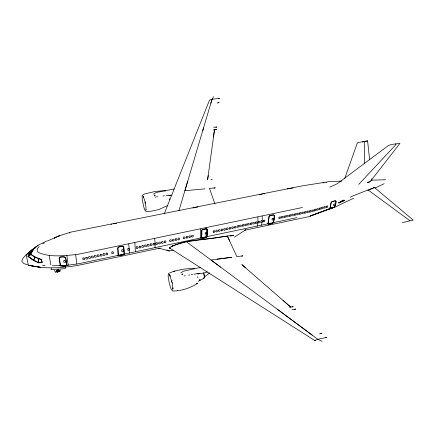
<?xml version="1.0" encoding="UTF-8"?>
<svg xmlns="http://www.w3.org/2000/svg" width="435" height="435" viewBox="0 0 435 435"><rect width="100%" height="100%" fill="white"/><g stroke="black" fill="none" stroke-linecap="round" stroke-linejoin="round"><path stroke-width="0.65" d="M54.293 238.146L55.294 237.423M54.451 238.07L54.761 237.641M364.486 163.756L364.541 141.429L367.597 140.902L369.603 159.542M258.047 221.736L259.233 221.154L259.592 221.415L259.505 222.671L257.96 222.997L257.906 217.016M262.174 221.567L261.832 220.61L261.022 220.779L260.554 222.454L262.098 222.127M37.198 249.946L37.247 248.847L39.204 246.591M129.364 253.056L128.738 243.807M135.399 251.789L134.834 242.545M155.034 247.656L155.186 243.959L154.675 238.429M217.027 103.03L219.131 102.562L218.082 102.796M51.303 268.003L51.091 269.618L65.179 268.661L65.457 266.818M181.917 274.132L182.047 274.567M208.191 175.582L207.636 179.639L214.498 129.706L216.728 129.548L215.407 129.799M213.498 136.998L214.498 129.706L213.123 129.951M257.982 222.448L257.221 226.146M37.171 250.489L38.03 252.338C50.15 257.803 64.059 255.53 76.865 254.567L302.461 207.5M200.198 238.146L200.622 234.449L200.312 228.962M205.934 236.939L206.397 233.242L206.108 227.761M69.752 233.04L69.883 232.426M57.453 269.994L58.382 270.124L58.437 270.521L57.208 271.07L56.648 270.885L56.773 270.282M56.55 270.7L56.245 270.804L56.68 271.217L58.089 271.065L58.801 270.276L58.154 270.005M172.733 289.596L172.88 287.883L172.907 288.655L172.325 284.001M367.939 190.459L368.064 189.981L410.015 220.768L402.326 222.649M170.085 195.304L169.748 195.603M187.719 181.172L184.886 190.731L204.803 188.85M202.753 130.538L203.52 127.966M178.943 210.736L212.057 99.213L213.645 96.739M210.828 103.318L212.057 99.213L219.501 98.473L218.239 98.761M261.473 225.254L262.256 221.551L262.202 216.13M344.558 178.954L357.314 142.995L358.696 142.43L367.597 140.902M319.524 333.895L322.063 333.161L320.791 333.531M164.245 213.846L209.501 100.121L212.057 99.213M329.572 208.479C331.214 206.484 330.002 203.346 331.818 201.623L335.358 200.714L336.13 201.361C335.934 203.341 335.76 205.907 334.02 207.174M334.558 206.728L335.407 204.918L335.994 201.438L335.314 200.872L331.851 201.758C330.176 203.471 331.312 206.5 329.714 208.43L329.192 208.8L333.645 207.408M181.912 274.18L182.499 273.849M30.678 254.247L35.056 256.938L41.515 259.499L42.298 262.55L38.497 262.87L33.778 260.483L27.938 256.384L30.678 254.247L33.403 249.489L36.105 246.748L38.264 245.161L46.627 241.001M35.137 247.847L31.559 250.391L28.851 254.877M27.938 256.384L31.559 250.391M172.081 280.695L171.472 281.749L172.032 282.195M57.132 270.755L57.507 270.722M145.551 201.835L144.98 202.77L145.507 203.205M56.555 270.244L56.311 270.521L56.593 270.488M59.704 271.619L60.242 271.016L60.296 269.782M35.208 247.76L38.073 245.351M56.876 270.309L56.757 270.836L57.572 270.956M358.793 184.337L396.029 144.485L395.692 143.931M146.133 209.67L145.964 210.154L145.91 206.505L144.964 201.53L143.354 196.441L143.648 197.137L142.925 196.027M199.921 280.058L200.127 279.863L199.404 280.037M32.418 249.549L26.203 254.834L28.15 264.382M315.685 340.464L314.663 340.474L169.422 247.879C185.092 238.391 205.141 240.571 222.513 236.7L233.394 235.215L230.327 235.922M204.075 277.269L209.67 272.897M350.365 197.289L351.616 196.408L374.41 187.501L413.25 220.099L409.949 220.915M234.438 237.124L245.731 229.734M153.501 194.113L156.149 192.487L174.223 189.013M58.002 270.7L58.176 270.44M154.773 195.038L154.604 195.56L155.11 195.728M180.753 272.843L183.619 271.174L200.867 267.373M57.996 270.222L58.48 269.939M42.777 243.834L44.359 242.931M57.98 270.211L58.469 269.934M198.148 281.385L204.069 278.183M333.585 207.408L334.14 207.142M123.453 254.48L124.024 254.024L123.975 250.489L123.589 246.922L122.643 246.264L118.548 247.113L118.059 247.537L118.304 255.231L119.114 255.437L123.768 254.41L124.182 254.013L124.236 252.664L123.747 246.846L123.312 246.324L122.665 246.09L118.478 246.96L117.646 248.113L118.141 255.285L119.059 255.497L123.197 254.627M167.915 205.434L158.525 209.681L150.673 211.252L146.04 211.41L145.051 210.496L144.126 208.207L142.24 199.964L142.174 195.358L144.67 193.939L154.898 191.53L162.538 190.748L165.735 190.894M353.639 198.219L334.722 207.218L310.16 215.994L330.214 208.479M374.997 188.061L384.148 183.706M329.904 187.11L337.288 183.695L388.276 145.66L391.456 144.431L399.923 143.43L370.027 181.819L367.385 182.412L369.978 181.825M314.663 340.474L317.833 339.289L326.696 337.413L325.472 337.772M369.119 189.926L374.41 187.501M47.312 241.012L60.748 235.297L71.035 232.067L302.537 185.816L329.833 181.525L341.948 181.134M192.982 208.071L193.521 207.876M198.072 273.854L198.469 273.86M170.215 195.201L170.357 195.598L171.308 195.184L169.944 195.451M198.485 273.403L198.648 273.854C201.1 273.044 197.778 274.191 198.229 273.468M55.261 237.445L59.405 235.759M245.248 229.925L244.274 230.305L309.133 216.619L330.247 208.501M171.102 246.476L173.217 245.661M173.255 245.77L171.14 246.585L175.37 244.943L186.294 241.746L227.402 236.14M331.486 208.022L333.351 207.31L331.47 208.012M57.328 236.58L59.905 235.612M329.404 208.621C327.202 209.724 333.928 207.718 334.662 206.864L334.352 206.968M194.45 268.569L187.278 268.748L182.02 269.395L173.386 271.456L168.59 273.392L168.106 275.915L169.258 283.174L171.08 288.927L172.613 291.037C181.525 290.955 190.459 288.019 197.892 283.152L196.37 283.517M111.05 224.34L111.67 224.145M296.926 217.663L78.055 263.855L67.207 265.285L52.434 265.818M207.446 271.935L203.689 273.077L197.028 273.881M259.57 194.652L262.637 193.972M58.382 270.124L58.671 270.037M174.854 271.027L173.386 271.456M57.502 270.646L58.192 269.874M294.691 309.345L295.816 309.035L292.015 309.671M291.972 306.963L293.212 306.653L289.639 307.322M241.735 256.133L242.986 255.829L236.852 256.628L227.364 236.036L229.691 241.104M230.371 236.026L233.437 235.319M199.437 279.982L199.866 279.89M214.02 188.148L215.341 187.855L209.496 188.409L214.955 204.048M362.513 142.017L363.834 141.728M215.825 127.248L216.956 127.004L213.612 127.237M173.228 250.136L169.248 250.984L158.53 248.119M160.216 248.037L77.338 265.524C59.731 268.129 40.928 269.738 23.887 263.588L21.75 261.228L22.832 258.39L26.171 254.769L33.31 248.896L26.187 254.91M118.146 254.975L117.754 255.421C119.832 256.03 122.773 255.247 124.562 253.986L124.573 253.621L124.198 253.703M201.34 237.477L200.91 237.918C202.748 238.956 205.777 237.95 207.348 236.564L207.424 236.2L207.065 236.276M268.08 223.438L267.612 223.884C269.347 224.618 272.136 223.655 273.773 222.584L273.898 222.214L273.55 222.29M268.656 223.998L272.397 223.209L273.446 222.606L274.251 219.039L274.3 215.521L273.958 215.01L273.408 214.776L269.624 215.559L269.096 216.021L267.976 223.759C269.428 224.373 271.924 223.585 273.305 222.611L274.104 219.071L274.186 216.559L274.159 215.591L273.37 214.939L269.205 216.113L268.129 223.704L268.525 223.938M210.986 179.557L212.291 179.285M113.285 223.824L116.618 223.34M194.07 207.674L197.958 206.897M155.17 197.272L155.714 197.169M177.551 290.754L177.833 290.705M183.956 275.986L185.288 275.752M188.616 275.17L189.948 274.936M191.275 274.702L192.607 274.474M193.939 274.24L197.267 273.658M329.741 208.751L329.338 208.74M322.922 182.928L324.113 182.743M287.192 188.882L293.087 187.969M156.513 196.865L157.823 196.68M163.065 195.946L164.376 195.766M166.344 195.489L168.965 195.125M217.021 259.211L231.926 257.27L210.991 259.994L220.659 267.182M66.762 264.926L67.164 264.877L67.197 265.247L65.924 265.883L60.389 265.921M182.395 274.643L182.156 274.588M155.116 195.685L154.681 195.587M58.486 270.309L58.801 270.276M168.785 195.445L171.95 195.244M263.925 193.711L264.502 193.776M263.838 193.76L264.344 193.814M60.226 265.165L59.812 265.181L59.856 265.551L60.389 265.921M370.892 180.21L385.704 179.737M42.548 265.578L45.126 265.638M325.973 182.455L326.375 182.482M58.437 270.521L58.736 270.559M57.773 270.032L58.35 270.336M170.058 195.641L170.09 195.342M169.422 247.879L170.52 248.238M169.454 247.983L170.558 248.341M168.856 250.821L169.248 250.984L166.801 249.951M322.096 341.355L317.833 339.289L186.256 241.642M169.846 274.92L169.079 274.512L170.205 276.176L169.9 275.491L172.053 282.663M55.816 272.43L55.158 272.076L54.587 270.342M28.204 256.568L33.778 260.483M277.361 309.258L312.248 335.151M245.498 267.764L241.833 264.578L290.689 307.066L283.022 300.389M269.069 223.275L269.221 223.623M170.748 195.097L170.89 195.494M199.051 273.272L199.219 273.729M198.355 273.566L198.474 273.892M169.835 195.233L169.938 195.516M154.126 195.021L154.479 196.033M203.667 272.729L204.309 276.758M172.206 282.668L172.467 283.718M49.177 255.356L50.819 264.904M75.636 254.682L76.848 264.018M66.865 255.524L68.241 265.154M204.037 274.006L204.363 275.997A3.997 0.881 77.6 0 1 203.531 277.796M371.675 178.845L371.822 180.177M169.514 198.594A5.584 1.109 78.9 0 1 169.666 199.703M197.713 276.649A6.014 1.278 77.6 0 1 197.898 277.867M155.915 243.807L156.306 244.557L157.171 244.372L157.568 244.024L157.519 242.752L156.236 242.67L155.915 243.807M238.641 225.792L238.581 227.054L237.015 227.385L237.45 225.7L238.641 225.792M239.712 225.569L239.647 226.831L241.213 226.504L241.278 225.243L240.908 224.982L239.712 225.569M158.699 243.225L159.09 243.975L159.95 243.79L160.346 243.442L160.297 242.17L159.02 242.088L158.699 243.225M242.349 225.02L242.279 226.282L243.839 225.955L243.91 224.694L243.54 224.433L242.349 225.02M244.976 224.471L244.905 225.732L246.46 225.406L246.536 224.145L246.166 223.884L244.976 224.471M161.477 242.643L161.863 243.393L162.723 243.214L163.12 242.86L163.076 241.588L161.798 241.507L161.477 242.643M247.602 223.922L247.526 225.183L249.076 224.857L249.157 223.595L248.787 223.334L247.602 223.922M250.217 223.372L250.141 224.634L251.691 224.308L251.773 223.046L251.408 222.785L250.217 223.372M164.251 242.061L164.631 242.812L165.49 242.632L165.887 242.279L165.849 241.012L164.571 240.925L164.251 242.061M252.833 222.829L252.751 224.085L254.301 223.764L254.383 222.502L254.018 222.242L252.833 222.829M255.443 222.28L255.356 223.541L256.906 223.215L256.993 221.959L256.628 221.698L255.443 222.28M169.672 240.925L170.047 241.675L170.906 241.496L171.303 241.148L171.27 239.875L170.003 239.794L169.672 240.925M172.434 240.348L172.804 241.099L173.657 240.919L174.054 240.571L174.027 239.299L172.76 239.217L172.434 240.348M263.246 220.648L263.148 221.91L264.687 221.589L264.784 220.327L264.426 220.066L263.246 220.648M175.185 239.772L175.555 240.522L176.403 240.343L176.8 239.995L176.779 238.723L175.517 238.641L175.185 239.772M177.931 239.196L178.296 239.946L179.149 239.772L179.546 239.419L179.524 238.152L178.268 238.065L177.931 239.196M272.136 218.794L272.027 220.05L273.555 219.729L273.664 218.473L273.31 218.212L272.136 218.794M279.009 217.359L278.889 218.609L280.412 218.294L280.531 217.038L280.178 216.777L279.009 217.359M183.401 238.054L183.76 238.804L184.609 238.625L185.005 238.277L184.995 237.01L183.739 236.923L183.401 238.054M281.57 216.82L281.45 218.076L282.967 217.756L283.093 216.505L282.739 216.238L281.57 216.82M186.136 237.483L186.49 238.233L187.333 238.054L187.73 237.706L187.724 236.439L186.474 236.352L186.136 237.483M284.131 216.287L284.006 217.538L285.523 217.223L285.648 215.967L285.3 215.706L284.131 216.287M286.681 215.749L286.556 217.005L288.068 216.69L288.198 215.434L287.85 215.173L286.681 215.749M289.231 215.216L289.101 216.472L290.613 216.157L290.743 214.901L290.401 214.64L289.231 215.216M188.866 236.912L189.214 237.662L190.057 237.483L190.454 237.135L190.454 235.868L189.209 235.781L188.866 236.912M291.782 214.683L291.646 215.939L293.152 215.624L293.288 214.368L292.945 214.107L291.782 214.683M191.59 236.341L191.933 237.091L192.776 236.912L193.173 236.564L193.173 235.297L191.933 235.21L191.59 236.341M294.321 214.156L294.185 215.407L295.686 215.091L295.827 213.841L295.485 213.58L294.321 214.156M296.855 213.623L296.719 214.879L298.22 214.564L298.361 213.308L298.019 213.047L296.855 213.623M38.72 258.646L38.514 262.544L42.016 262.376L41.303 259.592L38.72 258.646M299.389 213.096L299.247 214.346L300.743 214.036L300.889 212.78L300.552 212.519L299.389 213.096M301.917 212.568L301.77 213.819L303.266 213.503L303.418 212.253L303.075 211.992L301.917 212.568M304.44 212.041L304.288 213.291L305.783 212.976L305.935 211.725L305.598 211.464L304.44 212.041M306.958 211.513L306.805 212.764L308.295 212.454L308.453 211.203L308.116 210.937L306.958 211.513M201.688 234.226L201.28 237.793C202.922 238.592 205.565 237.749 207 236.586L207.441 233.024L207.299 229.457L206.913 228.946L206.32 228.712L202.362 229.533L201.824 230.006L201.525 230.659L201.688 234.226M201.84 234.193L201.682 237.94L205.983 237.195L206.853 236.596L207.288 233.057L207.147 229.533L206.81 229.082L206.288 228.881L202.416 229.685L201.943 230.099L201.84 234.193M309.475 210.986L309.318 212.236L310.808 211.927L310.965 210.676L310.628 210.415L309.475 210.986M311.982 210.464L311.824 211.714L313.271 211.318L313.428 210.061L313.108 209.822L311.982 210.464M314.407 209.773L314.249 211.035L315.685 210.622L315.843 209.355L315.522 209.121L314.407 209.773M205.2 233.492L205.527 234.242L206.364 234.068L206.761 233.72L206.783 232.453L205.554 232.366L205.2 233.492M316.821 209.066L316.664 210.339L318.094 209.926L318.251 208.653L317.931 208.414L316.821 209.066M319.225 208.365L319.072 209.648L320.503 209.235L320.655 207.952L320.334 207.712L319.225 208.365M321.628 207.664L321.476 208.958L322.9 208.544L323.053 207.25L322.737 207.011L321.628 207.664M324.026 206.962L323.874 208.267L325.298 207.859L325.255 206.407L324.026 206.962M326.419 206.266L326.272 207.577L327.691 207.169L327.843 205.875L326.419 206.266M213.134 231.828L213.449 232.584L214.281 232.41L214.683 232.062L214.711 230.795L213.493 230.708L213.134 231.828M215.814 231.268L216.124 232.024L216.956 231.85L217.359 231.502L217.391 230.235L216.173 230.148L215.814 231.268M333.629 204.977C333.319 206.44 335.749 204.928 335.206 203.917L334.178 203.933L333.629 204.977M38.503 258.722L38.193 262.376L33.865 260.239L34.969 257.134L38.503 258.722M218.49 230.708L218.794 231.463L219.626 231.289L220.028 230.941L220.066 229.675L218.849 229.588L218.49 230.708M221.159 230.153L221.464 230.903L222.29 230.729L222.693 230.381L222.731 229.12L221.524 229.027L221.159 230.153M223.824 229.593L224.123 230.343L224.949 230.175L225.352 229.827L225.395 228.56L224.188 228.473L223.824 229.593M226.483 229.038L226.782 229.789L227.603 229.615L228.005 229.272L228.054 228.005L226.852 227.918L226.483 229.038M229.142 228.484L229.43 229.234L230.256 229.06L230.659 228.712L230.708 227.451L229.506 227.364L229.142 228.484M231.79 227.929L232.078 228.679L232.899 228.505L233.301 228.163L233.361 226.896L232.159 226.809L231.79 227.929M234.438 227.374L234.721 228.125L235.542 227.951L235.944 227.608L236.004 226.347L234.808 226.254L234.438 227.374M338.908 202.715L339.534 202.732L338.974 203.096A0.631 0.315 -43 0 1 338.767 203.036C338.925 201.981 340.061 201.688 338.908 202.715M58.698 269.907L58.361 270.222L58.698 269.907M339.838 202.28L340.507 201.987L339.838 202.28M340.964 201.405L340.779 202.318L341.709 201.079L340.964 201.405M341.747 201.796L342.454 201.584L342.334 200.899C343.362 200.35 341.187 201.302 342.171 200.97L341.747 201.796M342.802 200.6L343.182 200.53L343.014 201.34L343.764 200.176L342.802 200.6M343.965 200.089L343.78 201.003L344.525 200.584L343.96 200.829L343.965 200.089M59.242 270.858L58.855 271.554L57.784 272.011L56.267 271.804L56.186 271.168L57.561 270.298L58.725 270.314L59.176 271.174L57.164 272.071L56.066 271.478L56.463 270.793L57.572 270.336L58.709 270.363L59.242 270.858M34.784 257.025L33.68 260.168L28.384 256.433L30.847 254.589L34.784 257.025M59.459 257.433L59.165 258.037L60.258 265.481C61.9 266.247 67.485 267.046 66.68 264.05C66.305 259.091 66.376 255.166 60.03 256.993L59.459 257.433M59.611 257.58L59.35 258.069L60.432 265.453C62.194 266.242 64.935 266.176 66.615 265.236L65.609 257.933L65.179 257.406L64.554 257.096L60.117 257.194L59.611 257.574M33.174 249.744L30.727 254.029L28.286 255.965L31.559 250.522L33.174 249.744M83.156 257.939L82.791 258.374L82.949 259.651L84.298 259.646L84.684 259.287L84.526 258.009L83.156 257.939M86.081 257.324L85.711 257.759L85.869 259.042L87.207 259.037L87.598 258.678L87.446 257.4L86.081 257.324M88.996 256.715L88.626 257.15L88.778 258.433L90.116 258.428L90.502 258.069L90.355 256.791L88.996 256.715M91.905 256.112L91.54 256.541L91.682 257.825L93.019 257.819L93.405 257.46L93.264 256.182L91.905 256.112M94.808 255.503L94.444 255.938L94.585 257.215L95.917 257.21L96.304 256.857L96.168 255.573L94.808 255.503M97.706 254.899L97.342 255.329L97.478 256.612L98.805 256.606L99.196 256.248L99.06 254.97L97.706 254.899M100.605 254.29L100.235 254.725L100.365 256.003L101.692 255.997L102.078 255.644L101.953 254.366L100.605 254.29M103.492 253.687L103.122 254.122L103.253 255.399L104.574 255.394L104.96 255.04L104.835 253.763L103.492 253.687M106.374 253.088L106.004 253.518L106.129 254.796L107.45 254.796L107.836 254.442L107.717 253.159L106.374 253.088M112.127 251.887L111.757 252.316L111.871 253.594L113.182 253.594L113.573 253.241L113.459 251.963L112.127 251.887M122.066 249.81L121.697 250.239L121.8 251.517L123.1 251.517L123.491 251.164L123.393 249.886L122.066 249.81M128.097 248.548L127.727 248.978L127.819 250.255L129.108 250.255L129.499 249.902L129.412 248.624L128.097 248.548M136.59 246.775L136.226 247.2L136.302 248.477L137.585 248.477L137.977 248.129L137.9 246.852L136.59 246.775M139.412 246.183L139.042 246.612L139.118 247.885L140.396 247.89L140.788 247.537L140.717 246.264L139.412 246.183M142.229 245.596L141.859 246.025L141.93 247.297L143.207 247.303L143.599 246.95L143.528 245.677L142.229 245.596M145.04 245.008L144.67 245.438L144.741 246.71L146.008 246.716L146.405 246.362L146.339 245.09L145.04 245.008M147.846 244.421L147.476 244.851L147.541 246.123L148.808 246.128L149.2 245.775L149.14 244.503L147.846 244.421M150.646 243.839L150.276 244.263L150.336 245.536L151.603 245.541L151.994 245.193L151.94 243.915L150.646 243.839M153.441 243.252L153.071 243.682L153.131 244.954L154.387 244.959L154.784 244.606L154.73 243.334L153.441 243.252M59.084 271.168L57.768 271.935L56.332 271.739A1.457 0.788 -13.9 0 1 56.539 270.798L58.654 270.363A1.457 0.788 -13.9 0 1 59.084 271.168M35.86 246.933L31.684 250.332L33.294 249.554L35.898 246.901M64.075 260.576L63.689 260.924L63.896 262.294L65.723 262.234L65.522 260.886L64.075 260.576M40.167 267.215L28.297 265.296L40.167 267.215"/></g></svg>
